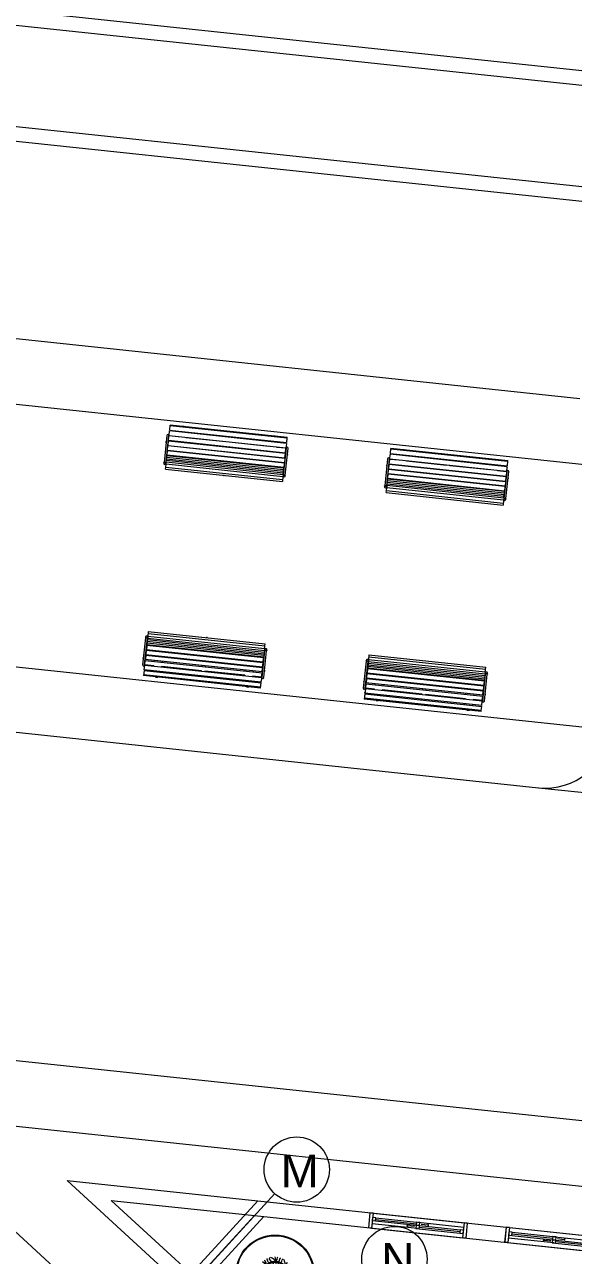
# Model space of a CAD drawing. Header units: metres. Extents: x 750 to 3116, y -341 to 1465.
# Drawn here: x 1654.57 to 1662.97, y 736.11 to 754.97 of the extents above; entities that cross this region are included whole.
import ezdxf

# ---------------------------------------------------------------- set-up
doc = ezdxf.new("R2010")
doc.units = ezdxf.units.M
for name, color, linetype, lineweight in [('Centre Line', 7, 'Continuous', 13), ('Cycle road', 254, 'Continuous', 20), ('Footpath', 32, 'Continuous', 18), ('Furniture', 44, 'Continuous', 5), ('Glass', 254, 'Continuous', 0), ('Hidden line', 251, 'Continuous', 5), ('Inverted beam', 252, 'Continuous', 5), ('street fur', 33, 'Continuous', 15), ('Wall ext', 20, 'Continuous', 18), ('WINDOW', 33, 'Continuous', 5)]:
    doc.layers.add(name, color=color, linetype=linetype, lineweight=lineweight)
doc.layers.add('Text', color=7, linetype='Continuous')
doc.styles.get("Standard").update_dxf_attribs({"font": 'arial.ttf'})

# ---------------------------------------------------------------- blocks, each defined once
blk = doc.blocks.new('WINODO1')
at = {"layer": 'WINDOW', "linetype": 'Continuous'}
for p, q in [((2471212540, 936769700), (2471212491, 936769700)), ((2471212491, 936769700), (2471212491, 936769470)), ((2471212540, 936769700), (2471212540, 936769470)), ((2471213991, 936769700), (2471213943, 936769700)), ((2471213943, 936769700), (2471213943, 936769470)), ((2471213991, 936769700), (2471213991, 936769470)), ((2471212540, 936769470), (2471212491, 936769470)), ((2471213991, 936769470), (2471213943, 936769470))]:
    blk.add_line(p, q, dxfattribs=at)
at = {"layer": 'WINDOW'}
for p, q in [((2471212540, 936769700), (2471213943, 936769700)), ((2471213241, 936769537), (2471212540, 936769537)), ((2471212588, 936769633), (2471213217, 936769633)), ((2471212588, 936769585), (2471213217, 936769585)), ((2471213193, 936769561), (2471213089, 936769561)), ((2471213241, 936769633), (2471213943, 936769633)), ((2471213266, 936769585), (2471213895, 936769585)), ((2471213266, 936769537), (2471213895, 936769537)), ((2471213290, 936769609), (2471213394, 936769609)), ((2471212540, 936769470), (2471213943, 936769470))]:
    blk.add_line(p, q, dxfattribs=at)
at = {"layer": 'WINDOW', "color": 4}
blk.add_line((2471212588, 936769609), (2471213217, 936769609), dxfattribs=at)
at = {"layer": 'WINDOW', "color": 4, "true_color": 0x1fffff}
blk.add_line((2471213266, 936769561), (2471213895, 936769561), dxfattribs=at)
at = {"layer": 'WINDOW'}
for points in [[(2471212540, 936769585), (2471212588, 936769585), (2471212588, 936769633), (2471212540, 936769633)], [(2471213076, 936769561), (2471213089, 936769568), (2471213089, 936769554)], [(2471213217, 936769585), (2471213266, 936769585), (2471213266, 936769633), (2471213217, 936769633)], [(2471213217, 936769537), (2471213266, 936769537), (2471213266, 936769585), (2471213217, 936769585)], [(2471213406, 936769609), (2471213394, 936769616), (2471213394, 936769602)], [(2471213895, 936769537), (2471213943, 936769537), (2471213943, 936769585), (2471213895, 936769585)]]:
    blk.add_lwpolyline(points, close=True, dxfattribs=at)
blk = doc.blocks.new('Planter')
at = {"layer": 'Furniture', "color": 3}
for p, q in [((11493548.214, 4446005.361), (11493548.177, 4446005.382)), ((11493548.211, 4446005.403), (11493548.204, 4446005.412)), ((11493548.228, 4446005.379), (11493548.211, 4446005.403)), ((11493548.257, 4446005.325), (11493548.214, 4446005.361)), ((11493548.236, 4446005.345), (11493548.228, 4446005.379)), ((11493548.246, 4446005.425), (11493548.244, 4446005.436)), ((11493548.258, 4446005.396), (11493548.246, 4446005.425)), ((11493548.274, 4446005.365), (11493548.258, 4446005.396)), ((11493548.29, 4446005.339), (11493548.274, 4446005.365)), ((11493548.284, 4446005.428), (11493548.286, 4446005.451)), ((11493548.306, 4446005.397), (11493548.284, 4446005.428)), ((11493548.324, 4446005.442), (11493548.302, 4446005.455)), ((11493548.336, 4446005.372), (11493548.306, 4446005.397)), ((11493548.354, 4446005.426), (11493548.324, 4446005.442)), ((11493548.363, 4446005.343), (11493548.336, 4446005.372)), ((11493548.381, 4446005.397), (11493548.354, 4446005.426)), ((11493548.378, 4446005.424), (11493548.367, 4446005.465)), ((11493548.383, 4446005.367), (11493548.378, 4446005.424)), ((11493548.381, 4446005.311), (11493548.383, 4446005.367)), ((11493548.383, 4446005.397), (11493548.401, 4446005.426)), ((11493548.401, 4446005.426), (11493548.406, 4446005.455)), ((11493548.406, 4446005.455), (11493548.408, 4446005.467)), ((11493548.41, 4446005.322), (11493548.417, 4446005.354)), ((11493548.417, 4446005.354), (11493548.424, 4446005.383)), ((11493548.424, 4446005.383), (11493548.435, 4446005.417)), ((11493548.435, 4446005.417), (11493548.446, 4446005.446)), ((11493548.446, 4446005.446), (11493548.453, 4446005.455)), ((11493548.469, 4446005.384), (11493548.475, 4446005.422)), ((11493548.472, 4446005.345), (11493548.469, 4446005.384)), ((11493548.475, 4446005.422), (11493548.493, 4446005.436)), ((11493548.503, 4446005.309), (11493548.539, 4446005.352)), ((11493548.514, 4446005.403), (11493548.507, 4446005.428)), ((11493548.523, 4446005.371), (11493548.514, 4446005.403)), ((11493548.522, 4446005.331), (11493548.523, 4446005.371)), ((11493548.539, 4446005.352), (11493548.56, 4446005.388)), ((11493548.557, 4446005.337), (11493548.581, 4446005.355)), ((11493548.581, 4446005.355), (11493548.59, 4446005.361)), ((11493548.11, 4446005.227), (11493548.099, 4446005.23)), ((11493548.141, 4446005.2), (11493548.101, 4446005.189)), ((11493548.119, 4446005.268), (11493548.11, 4446005.275)), ((11493548.139, 4446005.223), (11493548.11, 4446005.227)), ((11493548.148, 4446005.257), (11493548.119, 4446005.268)), ((11493548.139, 4446005.176), (11493548.123, 4446005.146)), ((11493548.143, 4446005.297), (11493548.129, 4446005.315)), ((11493548.163, 4446005.336), (11493548.137, 4446005.329)), ((11493548.169, 4446005.205), (11493548.139, 4446005.223)), ((11493548.169, 4446005.203), (11493548.139, 4446005.176)), ((11493548.198, 4446005.205), (11493548.141, 4446005.2)), ((11493548.182, 4446005.291), (11493548.143, 4446005.297)), ((11493548.182, 4446005.246), (11493548.148, 4446005.257)), ((11493548.195, 4446005.345), (11493548.163, 4446005.336)), ((11493548.22, 4446005.294), (11493548.182, 4446005.291)), ((11493548.212, 4446005.239), (11493548.182, 4446005.246)), ((11493548.223, 4446005.185), (11493548.194, 4446005.158)), ((11493548.234, 4446005.344), (11493548.195, 4446005.345)), ((11493548.254, 4446005.203), (11493548.198, 4446005.205)), ((11493548.243, 4446005.232), (11493548.212, 4446005.239)), ((11493548.26, 4446005.293), (11493548.22, 4446005.294)), ((11493548.252, 4446005.191), (11493548.223, 4446005.185)), ((11493548.272, 4446005.216), (11493548.243, 4446005.232)), ((11493548.295, 4446005.196), (11493548.252, 4446005.191)), ((11493548.311, 4446005.194), (11493548.254, 4446005.203)), ((11493548.295, 4446005.283), (11493548.257, 4446005.325)), ((11493548.286, 4446005.277), (11493548.26, 4446005.293)), ((11493548.302, 4446005.196), (11493548.272, 4446005.216)), ((11493548.319, 4446005.249), (11493548.286, 4446005.277)), ((11493548.308, 4446005.312), (11493548.29, 4446005.339)), ((11493548.329, 4446005.237), (11493548.295, 4446005.283)), ((11493548.317, 4446005.28), (11493548.308, 4446005.312)), ((11493548.311, 4446005.194), (11493548.327, 4446005.196)), ((11493548.324, 4446005.245), (11493548.317, 4446005.28)), ((11493548.327, 4446005.196), (11493548.354, 4446005.189)), ((11493548.329, 4446005.237), (11493548.341, 4446005.227)), ((11493548.329, 4446005.151), (11493548.338, 4446005.163)), ((11493548.338, 4446005.163), (11493548.362, 4446005.178)), ((11493548.341, 4446005.227), (11493548.356, 4446005.203)), ((11493548.354, 4446005.189), (11493548.372, 4446005.194)), ((11493548.356, 4446005.203), (11493548.372, 4446005.194)), ((11493548.362, 4446005.178), (11493548.372, 4446005.194)), ((11493548.37, 4446005.313), (11493548.363, 4446005.343)), ((11493548.374, 4446005.239), (11493548.367, 4446005.212)), ((11493548.367, 4446005.212), (11493548.372, 4446005.194)), ((11493548.374, 4446005.27), (11493548.37, 4446005.313)), ((11493548.37, 4446005.149), (11493548.376, 4446005.176)), ((11493548.372, 4446005.255), (11493548.381, 4446005.311)), ((11493548.372, 4446005.255), (11493548.374, 4446005.239)), ((11493548.381, 4446005.21), (11493548.372, 4446005.194)), ((11493548.39, 4446005.198), (11493548.372, 4446005.194)), ((11493548.376, 4446005.176), (11493548.372, 4446005.194)), ((11493548.388, 4446005.184), (11493548.372, 4446005.194)), ((11493548.374, 4446005.264), (11493548.394, 4446005.293)), ((11493548.405, 4446005.224), (11493548.381, 4446005.21)), ((11493548.402, 4446005.16), (11493548.388, 4446005.184)), ((11493548.417, 4446005.191), (11493548.39, 4446005.198)), ((11493548.394, 4446005.293), (11493548.41, 4446005.322)), ((11493548.415, 4446005.237), (11493548.405, 4446005.224)), ((11493548.415, 4446005.237), (11493548.461, 4446005.27)), ((11493548.433, 4446005.194), (11493548.417, 4446005.191)), ((11493548.423, 4446005.242), (11493548.458, 4446005.248)), ((11493548.427, 4446005.246), (11493548.455, 4446005.28)), ((11493548.433, 4446005.194), (11493548.489, 4446005.185)), ((11493548.442, 4446005.191), (11493548.471, 4446005.171)), ((11493548.448, 4446005.191), (11493548.491, 4446005.196)), ((11493548.455, 4446005.28), (11493548.471, 4446005.305)), ((11493548.458, 4446005.248), (11493548.49, 4446005.258)), ((11493548.461, 4446005.27), (11493548.503, 4446005.309)), ((11493548.471, 4446005.305), (11493548.472, 4446005.345)), ((11493548.471, 4446005.171), (11493548.5, 4446005.155)), ((11493548.489, 4446005.185), (11493548.546, 4446005.182)), ((11493548.49, 4446005.258), (11493548.517, 4446005.275)), ((11493548.491, 4446005.196), (11493548.521, 4446005.203)), ((11493548.517, 4446005.275), (11493548.543, 4446005.291)), ((11493548.521, 4446005.203), (11493548.55, 4446005.23)), ((11493548.523, 4446005.329), (11493548.557, 4446005.337)), ((11493548.543, 4446005.291), (11493548.575, 4446005.307)), ((11493548.546, 4446005.182), (11493548.602, 4446005.187)), ((11493548.55, 4446005.23), (11493548.575, 4446005.259)), ((11493548.575, 4446005.307), (11493548.603, 4446005.32)), ((11493548.575, 4446005.259), (11493548.607, 4446005.282)), ((11493548.575, 4446005.185), (11493548.604, 4446005.212)), ((11493548.575, 4446005.182), (11493548.604, 4446005.164)), ((11493548.602, 4446005.187), (11493548.643, 4446005.198)), ((11493548.603, 4446005.32), (11493548.614, 4446005.321)), ((11493548.604, 4446005.212), (11493548.62, 4446005.241)), ((11493548.604, 4446005.164), (11493548.634, 4446005.16)), ((11493548.607, 4446005.282), (11493548.629, 4446005.279)), ((11493548.62, 4446005.241), (11493548.634, 4446005.264)), ((11493548.123, 4446005.146), (11493548.11, 4446005.124)), ((11493548.137, 4446005.106), (11493548.114, 4446005.108)), ((11493548.14, 4446005.068), (11493548.129, 4446005.066)), ((11493548.169, 4446005.128), (11493548.137, 4446005.106)), ((11493548.169, 4446005.08), (11493548.14, 4446005.068)), ((11493548.163, 4446005.032), (11493548.153, 4446005.026)), ((11493548.187, 4446005.05), (11493548.163, 4446005.032)), ((11493548.194, 4446005.158), (11493548.169, 4446005.128)), ((11493548.201, 4446005.096), (11493548.169, 4446005.08)), ((11493548.204, 4446005.036), (11493548.183, 4446004.999)), ((11493548.22, 4446005.058), (11493548.187, 4446005.05)), ((11493548.226, 4446005.112), (11493548.201, 4446005.096)), ((11493548.241, 4446005.079), (11493548.204, 4446005.036)), ((11493548.222, 4446005.056), (11493548.22, 4446005.017)), ((11493548.22, 4446005.017), (11493548.23, 4446004.985)), ((11493548.254, 4446005.13), (11493548.226, 4446005.112)), ((11493548.23, 4446004.985), (11493548.236, 4446004.959)), ((11493548.282, 4446005.117), (11493548.241, 4446005.079)), ((11493548.286, 4446005.139), (11493548.254, 4446005.13)), ((11493548.274, 4446005.004), (11493548.268, 4446004.965)), ((11493548.273, 4446005.082), (11493548.271, 4446005.042)), ((11493548.271, 4446005.042), (11493548.274, 4446005.004)), ((11493548.289, 4446005.108), (11493548.273, 4446005.082)), ((11493548.329, 4446005.151), (11493548.282, 4446005.117)), ((11493548.321, 4446005.146), (11493548.286, 4446005.139)), ((11493548.316, 4446005.141), (11493548.289, 4446005.108)), ((11493548.32, 4446005.004), (11493548.309, 4446004.97)), ((11493548.327, 4446005.033), (11493548.32, 4446005.004)), ((11493548.333, 4446005.065), (11493548.327, 4446005.033)), ((11493548.349, 4446005.094), (11493548.333, 4446005.065)), ((11493548.36, 4446004.99), (11493548.342, 4446004.961)), ((11493548.37, 4446005.124), (11493548.349, 4446005.094)), ((11493548.363, 4446005.076), (11493548.36, 4446005.02)), ((11493548.36, 4446005.02), (11493548.365, 4446004.963)), ((11493548.372, 4446005.133), (11493548.363, 4446005.076)), ((11493548.363, 4446004.99), (11493548.39, 4446004.961)), ((11493548.372, 4446005.133), (11493548.37, 4446005.149)), ((11493548.37, 4446005.117), (11493548.374, 4446005.074)), ((11493548.374, 4446005.074), (11493548.381, 4446005.045)), ((11493548.381, 4446005.045), (11493548.408, 4446005.015)), ((11493548.415, 4446005.151), (11493548.402, 4446005.16)), ((11493548.408, 4446005.015), (11493548.437, 4446004.99)), ((11493548.415, 4446005.151), (11493548.448, 4446005.104)), ((11493548.42, 4446005.143), (11493548.426, 4446005.107)), ((11493548.424, 4446005.138), (11493548.458, 4446005.111)), ((11493548.426, 4446005.107), (11493548.436, 4446005.075)), ((11493548.436, 4446005.075), (11493548.453, 4446005.048)), ((11493548.437, 4446004.99), (11493548.46, 4446004.959)), ((11493548.448, 4446005.104), (11493548.487, 4446005.063)), ((11493548.453, 4446005.048), (11493548.469, 4446005.023)), ((11493548.458, 4446005.111), (11493548.483, 4446005.095)), ((11493548.469, 4446005.023), (11493548.485, 4446004.991)), ((11493548.483, 4446005.095), (11493548.523, 4446005.093)), ((11493548.485, 4446004.991), (11493548.498, 4446004.962)), ((11493548.487, 4446005.063), (11493548.53, 4446005.026)), ((11493548.5, 4446005.155), (11493548.532, 4446005.148)), ((11493548.507, 4446005.042), (11493548.515, 4446005.009)), ((11493548.509, 4446005.044), (11493548.549, 4446005.042)), ((11493548.515, 4446005.009), (11493548.533, 4446004.985)), ((11493548.523, 4446005.093), (11493548.562, 4446005.096)), ((11493548.53, 4446005.026), (11493548.567, 4446005.005)), ((11493548.532, 4446005.148), (11493548.561, 4446005.142)), ((11493548.533, 4446004.985), (11493548.539, 4446004.975)), ((11493548.549, 4446005.042), (11493548.581, 4446005.052)), ((11493548.561, 4446005.142), (11493548.595, 4446005.13)), ((11493548.562, 4446005.096), (11493548.6, 4446005.09)), ((11493548.581, 4446005.052), (11493548.606, 4446005.058)), ((11493548.595, 4446005.13), (11493548.625, 4446005.119)), ((11493548.6, 4446005.09), (11493548.614, 4446005.072)), ((11493548.625, 4446005.119), (11493548.634, 4446005.112)), ((11493548.634, 4446005.16), (11493548.645, 4446005.158)), ((11493548.268, 4446004.965), (11493548.25, 4446004.951)), ((11493548.297, 4446004.941), (11493548.291, 4446004.932)), ((11493548.309, 4446004.97), (11493548.297, 4446004.941)), ((11493548.338, 4446004.932), (11493548.336, 4446004.921)), ((11493548.342, 4446004.961), (11493548.338, 4446004.932)), ((11493548.365, 4446004.963), (11493548.376, 4446004.923)), ((11493548.39, 4446004.961), (11493548.419, 4446004.945)), ((11493548.419, 4446004.945), (11493548.442, 4446004.932)), ((11493548.46, 4446004.959), (11493548.458, 4446004.936)), ((11493548.498, 4446004.962), (11493548.499, 4446004.951))]:
    blk.add_line(p, q, dxfattribs=at)
at = {"layer": 'Furniture'}
for radius in [0.6, 0.59, 0.2, 0.184]:
    blk.add_circle((11493548.374, 4446005.2), radius, dxfattribs=at)

msp = doc.modelspace()

# ---------------------------------------------------------------- linework, layer by layer
at = {"layer": 'Centre Line', "color": 30, "true_color": 0xf26722}
for p, q in [((1664.403, 727.334), (1648.054, 742.309)), ((1658.399, 737.057), (1634.579, 711.052))]:
    msp.add_line(p, q, dxfattribs=at)
for centre in [(1658.737, 737.426), (1660.234, 736.055)]:
    msp.add_circle(centre, 0.5, dxfattribs=at)
at = {"layer": 'Cycle road'}
msp.add_line((1625.313, 756.499), (1679.299, 750.771), dxfattribs=at)
at = {"layer": 'Cycle road', "lineweight": 20}
msp.add_line((1679.285, 750.541), (1625.289, 756.27), dxfattribs=at)
at = {"layer": 'Cycle road', "lineweight": 18}
for p, q in [((1635.435, 752.177), (1663.076, 749.244)), ((1634.802, 746.211), (1662.443, 743.278)), ((1641.138, 740.51), (1664.048, 738.079))]:
    msp.add_line(p, q, dxfattribs=at)
at = {"layer": 'Cycle road'}
msp.add_arc((1662.549, 744.272), 1, 263.9431, 353.9431, dxfattribs=at)
at = {"layer": 'Footpath'}
for p, q in [((1634.335, 751.288), (1663.965, 748.144)), ((1633.913, 747.31), (1663.543, 744.166)), ((1640.038, 739.621), (1664.937, 736.979))]:
    msp.add_line(p, q, dxfattribs=at)
at = {"layer": 'Glass', "color": 4, "true_color": 0x33ffff}
msp.add_line((1657.203, 735.752), (1658.09, 736.72), dxfattribs=at)
at = {"layer": 'Hidden line'}
for p, q in [((1662.443, 743.278), (1666.421, 742.855)), ((1655.221, 737.256), (1658.141, 736.946)), ((1655.221, 737.256), (1656.963, 735.66)), ((1655.892, 736.953), (1657.119, 735.83)), ((1655.892, 736.953), (1657.948, 736.735))]:
    msp.add_line(p, q, dxfattribs=at)
at = {"layer": 'Inverted beam'}
msp.add_line((1624.767, 758.337), (1681.906, 752.274), dxfattribs=at)
at = {"layer": 'Inverted beam', "lineweight": 20}
msp.add_lwpolyline([(1682.572, 752.661), (1681.997, 752.033), (1624.742, 758.108)], dxfattribs=at)
at = {"layer": 'street fur'}
for p, q in [((1656.782, 748.674), (1656.789, 748.744)), ((1658.579, 748.554), (1656.789, 748.744)), ((1656.79, 748.757), (1656.791, 748.762)), ((1656.79, 748.757), (1658.58, 748.567)), ((1656.791, 748.762), (1656.799, 748.835)), ((1658.587, 748.633), (1656.798, 748.823)), ((1658.589, 748.645), (1656.799, 748.835)), ((1656.93, 748.742), (1656.928, 748.73)), ((1657.048, 748.717), (1657.049, 748.729)), ((1656.749, 748.676), (1656.705, 748.263)), ((1656.735, 748.26), (1656.779, 748.673)), ((1656.766, 748.526), (1656.772, 748.586)), ((1656.769, 748.551), (1656.766, 748.551)), ((1656.769, 748.586), (1656.772, 748.585)), ((1656.773, 748.588), (1656.772, 748.586)), ((1658.563, 748.399), (1656.773, 748.588)), ((1656.774, 748.601), (1656.78, 748.659)), ((1656.774, 748.601), (1658.564, 748.411)), ((1656.78, 748.659), (1656.781, 748.668)), ((1656.92, 748.653), (1656.781, 748.668)), ((1656.782, 748.674), (1658.572, 748.485)), ((1656.913, 748.586), (1656.912, 748.574)), ((1656.921, 748.66), (1656.92, 748.653)), ((1657.031, 748.561), (1657.032, 748.573)), ((1657.04, 748.64), (1657.04, 748.647)), ((1657.651, 748.575), (1657.04, 748.64)), ((1657.652, 748.582), (1657.651, 748.575)), ((1657.661, 748.664), (1657.659, 748.652)), ((1657.701, 748.57), (1657.702, 748.577)), ((1658.312, 748.505), (1657.701, 748.57)), ((1657.709, 748.647), (1657.71, 748.659)), ((1658.322, 748.594), (1658.321, 748.582)), ((1658.44, 748.569), (1658.441, 748.582)), ((1658.578, 748.548), (1658.572, 748.485)), ((1658.579, 748.554), (1658.578, 748.548)), ((1658.587, 748.633), (1658.58, 748.567)), ((1658.589, 748.645), (1658.587, 748.633)), ((1656.747, 748.345), (1656.749, 748.363)), ((1658.539, 748.173), (1656.749, 748.363)), ((1656.75, 748.375), (1656.751, 748.381)), ((1656.75, 748.375), (1656.75, 748.373)), ((1658.54, 748.183), (1656.75, 748.373)), ((1656.751, 748.381), (1656.756, 748.435)), ((1656.756, 748.435), (1656.757, 748.439)), ((1658.547, 748.25), (1656.757, 748.439)), ((1656.758, 748.455), (1656.764, 748.509)), ((1656.758, 748.449), (1656.758, 748.455)), ((1656.758, 748.449), (1656.758, 748.447)), ((1658.548, 748.257), (1656.758, 748.447)), ((1656.764, 748.509), (1656.765, 748.514)), ((1658.555, 748.324), (1656.765, 748.514)), ((1656.766, 748.521), (1656.766, 748.526)), ((1656.766, 748.521), (1658.555, 748.332)), ((1656.888, 748.348), (1656.889, 748.358)), ((1656.897, 748.433), (1656.896, 748.425)), ((1656.905, 748.507), (1656.904, 748.499)), ((1657.015, 748.412), (1657.016, 748.42)), ((1657.023, 748.486), (1657.024, 748.494)), ((1657.628, 748.355), (1657.627, 748.347)), ((1657.636, 748.429), (1657.635, 748.422)), ((1657.644, 748.508), (1657.643, 748.496)), ((1657.685, 748.416), (1657.685, 748.424)), ((1657.692, 748.491), (1657.694, 748.503)), ((1658.297, 748.359), (1658.296, 748.351)), ((1658.305, 748.438), (1658.304, 748.426)), ((1658.313, 748.512), (1658.312, 748.505)), ((1658.423, 748.413), (1658.425, 748.426)), ((1658.432, 748.492), (1658.432, 748.499)), ((1658.571, 748.478), (1658.432, 748.493)), ((1658.575, 748.483), (1658.531, 748.07)), ((1658.556, 748.336), (1658.563, 748.399)), ((1658.562, 748.361), (1658.559, 748.361)), ((1658.561, 748.067), (1658.604, 748.479)), ((1658.562, 748.396), (1658.565, 748.396)), ((1658.564, 748.415), (1658.571, 748.475)), ((1658.564, 748.415), (1658.564, 748.411)), ((1658.571, 748.478), (1658.571, 748.475)), ((1660.162, 748.316), (1660.169, 748.379)), ((1660.17, 748.386), (1660.169, 748.379)), ((1661.96, 748.196), (1660.17, 748.386)), ((1660.171, 748.398), (1660.179, 748.476)), ((1660.171, 748.398), (1661.961, 748.208)), ((1661.968, 748.274), (1660.178, 748.464)), ((1661.969, 748.287), (1660.179, 748.476)), ((1660.31, 748.383), (1660.309, 748.371)), ((1660.428, 748.358), (1660.43, 748.371)), ((1656.702, 748.258), (1656.703, 748.263)), ((1656.702, 748.258), (1656.719, 748.256)), ((1656.72, 748.262), (1656.703, 748.263)), ((1656.718, 748.232), (1656.716, 748.232)), ((1656.719, 748.256), (1656.737, 748.254)), ((1656.72, 748.262), (1656.738, 748.26)), ((1656.727, 748.158), (1656.73, 748.188)), ((1656.73, 748.188), (1656.735, 748.232)), ((1656.73, 748.188), (1658.52, 747.998)), ((1656.735, 748.238), (1656.738, 748.264)), ((1656.735, 748.238), (1656.735, 748.233)), ((1658.525, 748.043), (1656.735, 748.233)), ((1656.735, 748.232), (1656.735, 748.233)), ((1656.738, 748.264), (1656.744, 748.314)), ((1658.528, 748.074), (1656.738, 748.264)), ((1658.531, 748.099), (1656.741, 748.289)), ((1656.744, 748.321), (1656.746, 748.338)), ((1656.744, 748.314), (1656.744, 748.321)), ((1658.533, 748.124), (1656.744, 748.314)), ((1656.746, 748.338), (1656.747, 748.345)), ((1658.536, 748.148), (1656.746, 748.338)), ((1657.008, 748.346), (1657.007, 748.335)), ((1657.677, 748.342), (1657.677, 748.35)), ((1658.28, 748.2), (1658.281, 748.21)), ((1658.289, 748.285), (1658.288, 748.277)), ((1658.4, 748.198), (1658.399, 748.187)), ((1658.408, 748.264), (1658.408, 748.272)), ((1658.415, 748.339), (1658.416, 748.346)), ((1658.537, 748.155), (1658.539, 748.173)), ((1658.546, 748.245), (1658.54, 748.183)), ((1658.547, 748.25), (1658.546, 748.245)), ((1658.554, 748.319), (1658.548, 748.259)), ((1658.548, 748.259), (1658.548, 748.257)), ((1658.555, 748.324), (1658.554, 748.319)), ((1658.556, 748.336), (1658.555, 748.332)), ((1660.129, 748.317), (1660.085, 747.905)), ((1660.115, 747.901), (1660.159, 748.314)), ((1660.146, 748.167), (1660.153, 748.227)), ((1660.149, 748.192), (1660.146, 748.192)), ((1660.146, 748.163), (1660.146, 748.167)), ((1660.15, 748.227), (1660.153, 748.227)), ((1660.153, 748.23), (1660.153, 748.227)), ((1661.943, 748.04), (1660.153, 748.23)), ((1660.154, 748.242), (1660.161, 748.301)), ((1660.154, 748.242), (1661.944, 748.052)), ((1660.161, 748.301), (1660.162, 748.309)), ((1660.162, 748.316), (1661.952, 748.126)), ((1660.301, 748.294), (1660.162, 748.309)), ((1660.294, 748.227), (1660.292, 748.215)), ((1660.301, 748.301), (1660.301, 748.294)), ((1660.412, 748.202), (1660.413, 748.215)), ((1660.42, 748.281), (1660.421, 748.288)), ((1661.032, 748.217), (1660.42, 748.282)), ((1661.032, 748.223), (1661.032, 748.216)), ((1661.041, 748.306), (1661.04, 748.293)), ((1661.081, 748.211), (1661.082, 748.218)), ((1661.693, 748.147), (1661.081, 748.211)), ((1661.089, 748.288), (1661.091, 748.3)), ((1661.702, 748.236), (1661.701, 748.223)), ((1661.82, 748.211), (1661.822, 748.223)), ((1661.958, 748.182), (1661.952, 748.126)), ((1661.959, 748.189), (1661.958, 748.182)), ((1661.96, 748.196), (1661.959, 748.189)), ((1661.968, 748.274), (1661.961, 748.213)), ((1661.961, 748.213), (1661.961, 748.208)), ((1661.969, 748.287), (1661.968, 748.274)), ((1656.727, 748.158), (1658.517, 747.968)), ((1658.525, 748.042), (1658.517, 747.968)), ((1658.528, 748.074), (1658.525, 748.048)), ((1658.525, 748.048), (1658.525, 748.042)), ((1658.562, 748.061), (1658.527, 748.064)), ((1658.529, 748.081), (1658.528, 748.074)), ((1658.563, 748.067), (1658.528, 748.07)), ((1658.529, 748.081), (1658.533, 748.124)), ((1658.534, 748.131), (1658.533, 748.124)), ((1658.534, 748.131), (1658.536, 748.148)), ((1658.537, 748.155), (1658.536, 748.148)), ((1658.543, 748.038), (1658.542, 748.039)), ((1658.562, 748.061), (1658.563, 748.067)), ((1660.125, 747.962), (1660.127, 747.979)), ((1660.127, 747.987), (1660.129, 748.004)), ((1660.127, 747.979), (1660.127, 747.987)), ((1661.917, 747.789), (1660.127, 747.979)), ((1661.919, 747.814), (1660.129, 748.004)), ((1660.13, 748.016), (1660.131, 748.022)), ((1660.13, 748.016), (1660.13, 748.014)), ((1661.92, 747.824), (1660.13, 748.014)), ((1660.131, 748.022), (1660.137, 748.081)), ((1661.927, 747.891), (1660.137, 748.081)), ((1660.138, 748.091), (1660.145, 748.15)), ((1660.138, 748.091), (1660.138, 748.089)), ((1661.928, 747.899), (1660.138, 748.089)), ((1661.935, 747.965), (1660.145, 748.155)), ((1660.145, 748.15), (1660.145, 748.155)), ((1660.146, 748.163), (1661.936, 747.973)), ((1660.268, 747.989), (1660.269, 748)), ((1660.277, 748.074), (1660.277, 748.066)), ((1660.285, 748.148), (1660.284, 748.14)), ((1660.389, 747.987), (1660.388, 747.977)), ((1660.396, 748.053), (1660.397, 748.061)), ((1660.404, 748.128), (1660.405, 748.135)), ((1661.008, 747.996), (1661.007, 747.988)), ((1661.016, 748.07), (1661.015, 748.063)), ((1661.025, 748.15), (1661.023, 748.137)), ((1661.057, 747.983), (1661.058, 747.991)), ((1661.065, 748.058), (1661.066, 748.065)), ((1661.073, 748.132), (1661.074, 748.144)), ((1661.677, 748), (1661.677, 747.993)), ((1661.686, 748.08), (1661.685, 748.067)), ((1661.694, 748.153), (1661.693, 748.146)), ((1661.796, 747.98), (1661.797, 747.988)), ((1661.804, 748.055), (1661.805, 748.067)), ((1661.812, 748.134), (1661.813, 748.141)), ((1661.951, 748.119), (1661.812, 748.134)), ((1661.955, 748.124), (1661.911, 747.711)), ((1661.942, 748.031), (1661.936, 747.973)), ((1661.942, 748.002), (1661.939, 748.002)), ((1661.941, 747.708), (1661.985, 748.121)), ((1661.943, 748.037), (1661.942, 748.031)), ((1661.943, 748.04), (1661.943, 748.037)), ((1661.943, 748.037), (1661.946, 748.037)), ((1661.951, 748.117), (1661.944, 748.052)), ((1661.951, 748.119), (1661.951, 748.117)), ((1660.1, 747.903), (1660.083, 747.905)), ((1660.083, 747.899), (1660.083, 747.905)), ((1660.083, 747.899), (1660.1, 747.897)), ((1660.098, 747.873), (1660.096, 747.873)), ((1660.1, 747.903), (1660.118, 747.901)), ((1660.1, 747.897), (1660.118, 747.895)), ((1660.107, 747.799), (1660.111, 747.83)), ((1660.107, 747.799), (1661.897, 747.609)), ((1660.111, 747.83), (1660.115, 747.874)), ((1660.111, 747.83), (1661.901, 747.64)), ((1660.119, 747.906), (1660.115, 747.874)), ((1661.905, 747.684), (1660.115, 747.874)), ((1660.115, 747.874), (1660.115, 747.874)), ((1660.119, 747.913), (1660.121, 747.93)), ((1660.119, 747.906), (1660.119, 747.913)), ((1661.909, 747.716), (1660.119, 747.906)), ((1660.121, 747.93), (1660.122, 747.938)), ((1661.911, 747.74), (1660.121, 747.93)), ((1660.122, 747.938), (1660.124, 747.956)), ((1660.124, 747.956), (1660.125, 747.962)), ((1661.914, 747.766), (1660.124, 747.956)), ((1661.661, 747.841), (1661.662, 747.852)), ((1661.67, 747.926), (1661.669, 747.918)), ((1661.781, 747.839), (1661.78, 747.829)), ((1661.788, 747.906), (1661.789, 747.914)), ((1661.917, 747.789), (1661.914, 747.766)), ((1661.917, 747.797), (1661.919, 747.814)), ((1661.917, 747.797), (1661.917, 747.789)), ((1661.927, 747.886), (1661.92, 747.824)), ((1661.927, 747.891), (1661.927, 747.886)), ((1661.935, 747.965), (1661.928, 747.901)), ((1661.928, 747.901), (1661.928, 747.899)), ((1661.905, 747.684), (1661.897, 747.609)), ((1661.909, 747.716), (1661.905, 747.684)), ((1661.905, 747.684), (1661.905, 747.684)), ((1661.943, 747.708), (1661.908, 747.712)), ((1661.942, 747.702), (1661.908, 747.706)), ((1661.909, 747.723), (1661.912, 747.748)), ((1661.909, 747.723), (1661.909, 747.716)), ((1661.912, 747.748), (1661.914, 747.766)), ((1661.924, 747.68), (1661.922, 747.68)), ((1661.942, 747.702), (1661.943, 747.708)), ((1656.42, 745.574), (1656.376, 745.161)), ((1656.406, 745.158), (1656.449, 745.57)), ((1656.418, 745.58), (1656.453, 745.576)), ((1656.418, 745.58), (1656.418, 745.574)), ((1656.452, 745.57), (1656.418, 745.574)), ((1656.438, 745.602), (1656.437, 745.602)), ((1656.448, 745.533), (1656.447, 745.516)), ((1656.449, 745.541), (1656.448, 745.533)), ((1656.455, 745.597), (1656.449, 745.541)), ((1658.239, 745.351), (1656.449, 745.541)), ((1658.242, 745.376), (1656.452, 745.566)), ((1656.463, 745.672), (1656.455, 745.597)), ((1658.245, 745.407), (1656.455, 745.597)), ((1656.455, 745.597), (1656.455, 745.597)), ((1656.46, 745.641), (1658.25, 745.452)), ((1656.463, 745.672), (1658.253, 745.482)), ((1656.432, 745.38), (1656.426, 745.321)), ((1656.432, 745.38), (1656.432, 745.382)), ((1658.222, 745.193), (1656.432, 745.382)), ((1656.44, 745.449), (1656.433, 745.39)), ((1658.223, 745.2), (1656.433, 745.39)), ((1656.44, 745.455), (1656.44, 745.457)), ((1658.23, 745.267), (1656.44, 745.457)), ((1656.44, 745.455), (1656.44, 745.449)), ((1656.446, 745.509), (1656.441, 745.467)), ((1658.231, 745.277), (1656.441, 745.467)), ((1658.234, 745.302), (1656.444, 745.492)), ((1656.447, 745.516), (1656.446, 745.509)), ((1658.237, 745.326), (1656.447, 745.516)), ((1656.572, 745.368), (1656.573, 745.376)), ((1656.581, 745.452), (1656.58, 745.442)), ((1656.692, 745.363), (1656.691, 745.355)), ((1656.699, 745.429), (1656.7, 745.44)), ((1658.245, 745.379), (1658.201, 744.967)), ((1658.245, 745.402), (1658.231, 745.277)), ((1658.231, 744.964), (1658.275, 745.376)), ((1658.277, 745.376), (1658.242, 745.38)), ((1658.278, 745.382), (1658.243, 745.386)), ((1658.245, 745.408), (1658.253, 745.482)), ((1658.245, 745.407), (1658.245, 745.408)), ((1658.245, 745.402), (1658.245, 745.407)), ((1658.264, 745.408), (1658.263, 745.408)), ((1658.278, 745.382), (1658.277, 745.376)), ((1656.401, 745.085), (1656.408, 745.155)), ((1656.408, 745.155), (1658.198, 744.965)), ((1656.409, 745.162), (1656.416, 745.224)), ((1656.548, 745.147), (1656.409, 745.162)), ((1656.415, 745.245), (1656.418, 745.244)), ((1656.416, 745.229), (1658.206, 745.039)), ((1656.416, 745.229), (1656.416, 745.224)), ((1656.417, 745.241), (1656.418, 745.244)), ((1658.207, 745.051), (1656.417, 745.241)), ((1656.425, 745.308), (1656.418, 745.25)), ((1656.421, 745.279), (1656.418, 745.279)), ((1656.418, 745.25), (1656.418, 745.244)), ((1656.426, 745.321), (1656.425, 745.316)), ((1658.215, 745.126), (1656.425, 745.316)), ((1656.425, 745.308), (1658.215, 745.118)), ((1656.548, 745.141), (1656.548, 745.148)), ((1656.555, 745.214), (1656.557, 745.227)), ((1656.564, 745.294), (1656.565, 745.301)), ((1656.676, 745.214), (1656.675, 745.202)), ((1656.684, 745.289), (1656.683, 745.281)), ((1657.286, 745.137), (1657.288, 745.149)), ((1657.295, 745.216), (1657.296, 745.224)), ((1657.303, 745.29), (1657.303, 745.298)), ((1657.345, 745.218), (1657.344, 745.211)), ((1657.353, 745.293), (1657.352, 745.285)), ((1657.956, 745.146), (1657.957, 745.153)), ((1657.964, 745.22), (1657.965, 745.228)), ((1657.973, 745.305), (1657.972, 745.294)), ((1658.084, 745.215), (1658.083, 745.207)), ((1658.091, 745.282), (1658.092, 745.292)), ((1658.215, 745.126), (1658.222, 745.193)), ((1658.223, 745.2), (1658.23, 745.265)), ((1658.23, 745.265), (1658.23, 745.267)), ((1659.8, 745.215), (1659.756, 744.802)), ((1659.786, 744.799), (1659.83, 745.212)), ((1659.799, 745.221), (1659.798, 745.215)), ((1659.833, 745.211), (1659.798, 745.215)), ((1659.799, 745.221), (1659.833, 745.217)), ((1659.819, 745.243), (1659.817, 745.243)), ((1659.834, 745.224), (1659.825, 745.133)), ((1661.617, 744.967), (1659.827, 745.157)), ((1661.62, 744.992), (1659.83, 745.182)), ((1661.622, 745.017), (1659.832, 745.207)), ((1659.835, 745.233), (1659.834, 745.224)), ((1659.835, 745.233), (1659.836, 745.238)), ((1659.844, 745.313), (1659.836, 745.239)), ((1659.836, 745.239), (1659.836, 745.238)), ((1661.626, 745.048), (1659.836, 745.238)), ((1659.84, 745.283), (1661.63, 745.093)), ((1659.844, 745.313), (1661.634, 745.123)), ((1656.4, 745.073), (1656.391, 744.995)), ((1658.181, 744.805), (1656.391, 744.995)), ((1658.183, 744.817), (1656.393, 745.007)), ((1656.4, 745.073), (1658.19, 744.883)), ((1658.191, 744.896), (1656.401, 745.085)), ((1656.539, 745.058), (1656.54, 745.071)), ((1656.659, 745.058), (1656.658, 745.046)), ((1656.668, 745.135), (1656.667, 745.128)), ((1657.279, 745.07), (1656.668, 745.135)), ((1657.27, 744.981), (1657.271, 744.993)), ((1657.278, 745.063), (1657.279, 745.07)), ((1657.321, 744.988), (1657.319, 744.975)), ((1657.329, 745.065), (1657.328, 745.058)), ((1657.94, 745), (1657.329, 745.064)), ((1657.337, 745.144), (1657.336, 745.131)), ((1657.94, 744.993), (1657.94, 745)), ((1657.948, 745.067), (1657.949, 745.079)), ((1658.06, 744.987), (1658.059, 744.98)), ((1658.199, 744.972), (1658.06, 744.987)), ((1658.068, 745.066), (1658.067, 745.054)), ((1658.076, 745.141), (1658.075, 745.133)), ((1658.198, 744.962), (1658.192, 744.909)), ((1658.198, 744.962), (1658.198, 744.965)), ((1658.199, 744.975), (1658.206, 745.039)), ((1658.199, 744.972), (1658.199, 744.975)), ((1658.207, 745.051), (1658.214, 745.114)), ((1658.208, 745.054), (1658.211, 745.054)), ((1658.214, 745.089), (1658.211, 745.089)), ((1658.214, 745.114), (1658.215, 745.118)), ((1659.813, 745.024), (1659.806, 744.962)), ((1659.806, 744.962), (1659.806, 744.957)), ((1661.596, 744.767), (1659.806, 744.957)), ((1661.603, 744.834), (1659.813, 745.024)), ((1659.821, 745.098), (1659.814, 745.032)), ((1661.604, 744.842), (1659.814, 745.032)), ((1661.611, 744.908), (1659.821, 745.098)), ((1659.824, 745.126), (1659.822, 745.108)), ((1661.612, 744.919), (1659.822, 745.108)), ((1659.825, 745.133), (1659.824, 745.126)), ((1661.614, 744.943), (1659.825, 745.133)), ((1659.952, 745.009), (1659.953, 745.017)), ((1659.961, 745.094), (1659.96, 745.083)), ((1660.072, 745.004), (1660.071, 744.996)), ((1660.079, 745.071), (1660.08, 745.081)), ((1661.626, 745.021), (1661.582, 744.608)), ((1661.612, 744.605), (1661.656, 745.018)), ((1661.616, 744.96), (1661.612, 744.919)), ((1661.616, 744.96), (1661.617, 744.967)), ((1661.622, 745.01), (1661.617, 744.967)), ((1661.625, 745.043), (1661.622, 745.017)), ((1661.622, 745.01), (1661.622, 745.017)), ((1661.658, 745.023), (1661.623, 745.027)), ((1661.658, 745.017), (1661.623, 745.021)), ((1661.625, 745.043), (1661.626, 745.048)), ((1661.626, 745.049), (1661.634, 745.123)), ((1661.626, 745.048), (1661.626, 745.049)), ((1661.645, 745.049), (1661.643, 745.049)), ((1661.658, 745.023), (1661.658, 745.017)), ((1657.931, 744.911), (1657.932, 744.923)), ((1658.052, 744.91), (1658.05, 744.898)), ((1658.181, 744.805), (1658.19, 744.883)), ((1658.191, 744.896), (1658.192, 744.902)), ((1658.192, 744.902), (1658.192, 744.909)), ((1659.789, 744.797), (1659.783, 744.74)), ((1659.789, 744.797), (1661.579, 744.607)), ((1659.797, 744.87), (1659.79, 744.812)), ((1659.79, 744.812), (1659.79, 744.806)), ((1659.79, 744.803), (1659.79, 744.806)), ((1659.929, 744.789), (1659.79, 744.803)), ((1659.795, 744.886), (1659.798, 744.886)), ((1659.797, 744.87), (1661.587, 744.68)), ((1659.799, 744.891), (1659.798, 744.885)), ((1659.798, 744.883), (1659.798, 744.885)), ((1661.588, 744.693), (1659.798, 744.883)), ((1659.805, 744.945), (1659.799, 744.891)), ((1659.802, 744.92), (1659.799, 744.921)), ((1659.805, 744.95), (1661.595, 744.76)), ((1659.805, 744.95), (1659.805, 744.945)), ((1659.928, 744.782), (1659.929, 744.789)), ((1659.936, 744.856), (1659.937, 744.868)), ((1659.944, 744.935), (1659.945, 744.942)), ((1660.048, 744.776), (1660.047, 744.769)), ((1660.66, 744.711), (1660.048, 744.776)), ((1660.057, 744.855), (1660.055, 744.843)), ((1660.064, 744.93), (1660.064, 744.922)), ((1660.667, 744.778), (1660.668, 744.79)), ((1660.675, 744.857), (1660.676, 744.865)), ((1660.683, 744.931), (1660.684, 744.939)), ((1660.718, 744.785), (1660.716, 744.773)), ((1660.726, 744.86), (1660.725, 744.852)), ((1660.734, 744.934), (1660.733, 744.926)), ((1661.336, 744.787), (1661.337, 744.795)), ((1661.344, 744.861), (1661.345, 744.869)), ((1661.353, 744.946), (1661.352, 744.936)), ((1661.457, 744.782), (1661.456, 744.775)), ((1661.465, 744.857), (1661.464, 744.849)), ((1661.472, 744.923), (1661.473, 744.933)), ((1661.596, 744.767), (1661.602, 744.826)), ((1661.602, 744.826), (1661.603, 744.832)), ((1661.603, 744.832), (1661.603, 744.834)), ((1661.604, 744.842), (1661.611, 744.906)), ((1661.611, 744.906), (1661.611, 744.908)), ((1659.78, 744.71), (1659.772, 744.636)), ((1661.562, 744.446), (1659.772, 744.636)), ((1661.563, 744.458), (1659.773, 744.648)), ((1659.78, 744.714), (1661.57, 744.524)), ((1659.78, 744.714), (1659.78, 744.71)), ((1659.781, 744.727), (1659.782, 744.734)), ((1661.571, 744.537), (1659.781, 744.727)), ((1659.783, 744.74), (1659.782, 744.734)), ((1659.919, 744.7), (1659.921, 744.712)), ((1660.04, 744.699), (1660.039, 744.687)), ((1660.65, 744.622), (1660.652, 744.634)), ((1660.659, 744.704), (1660.66, 744.711)), ((1660.701, 744.629), (1660.7, 744.617)), ((1660.709, 744.706), (1660.709, 744.699)), ((1661.321, 744.641), (1660.709, 744.706)), ((1661.32, 744.634), (1661.321, 744.641)), ((1661.328, 744.708), (1661.329, 744.72)), ((1661.44, 744.629), (1661.44, 744.622)), ((1661.58, 744.613), (1661.44, 744.628)), ((1661.449, 744.708), (1661.447, 744.695)), ((1661.571, 744.537), (1661.578, 744.603)), ((1661.578, 744.603), (1661.579, 744.607)), ((1661.58, 744.613), (1661.587, 744.68)), ((1661.588, 744.693), (1661.595, 744.755)), ((1661.588, 744.695), (1661.591, 744.695)), ((1661.595, 744.73), (1661.592, 744.73)), ((1661.595, 744.755), (1661.595, 744.76)), ((1661.312, 744.552), (1661.313, 744.564)), ((1661.432, 744.552), (1661.431, 744.539)), ((1661.562, 744.446), (1661.563, 744.458)), ((1661.563, 744.458), (1661.57, 744.52)), ((1661.57, 744.52), (1661.57, 744.524))]:
    msp.add_line(p, q, dxfattribs=at)
for points in [[(1656.979, 748.816), (1656.981, 748.816), (1656.986, 748.817), (1656.992, 748.817), (1656.998, 748.817)], [(1656.998, 748.817), (1657.004, 748.816), (1657.009, 748.815), (1657.015, 748.813), (1657.016, 748.812)], [(1658.371, 748.668), (1658.373, 748.669), (1658.379, 748.67), (1658.384, 748.67), (1658.39, 748.67)], [(1658.39, 748.67), (1658.396, 748.669), (1658.402, 748.667), (1658.407, 748.665), (1658.409, 748.664)], [(1660.36, 748.457), (1660.361, 748.458), (1660.367, 748.458), (1660.373, 748.459), (1660.378, 748.458)], [(1660.378, 748.458), (1660.384, 748.457), (1660.39, 748.456), (1660.395, 748.454), (1660.396, 748.453)], [(1661.751, 748.31), (1661.753, 748.31), (1661.759, 748.311), (1661.765, 748.311), (1661.771, 748.311)], [(1661.771, 748.311), (1661.776, 748.31), (1661.782, 748.309), (1661.788, 748.307), (1661.79, 748.306)], [(1656.572, 744.975), (1656.573, 744.975), (1656.579, 744.973), (1656.584, 744.972), (1656.59, 744.971)], [(1656.59, 744.971), (1656.596, 744.97), (1656.601, 744.971), (1656.607, 744.971), (1656.608, 744.972)], [(1657.963, 744.828), (1657.965, 744.827), (1657.971, 744.825), (1657.976, 744.823), (1657.982, 744.823)], [(1657.982, 744.823), (1657.988, 744.822), (1657.994, 744.823), (1658, 744.823), (1658.002, 744.824)], [(1659.952, 744.617), (1659.953, 744.616), (1659.959, 744.614), (1659.965, 744.613), (1659.97, 744.612)], [(1659.97, 744.612), (1659.976, 744.612), (1659.982, 744.612), (1659.988, 744.613), (1659.989, 744.613)], [(1661.344, 744.469), (1661.346, 744.468), (1661.351, 744.466), (1661.357, 744.465), (1661.363, 744.464)], [(1661.363, 744.464), (1661.368, 744.464), (1661.374, 744.464), (1661.38, 744.465), (1661.382, 744.465)]]:
    msp.add_lwpolyline(points, dxfattribs=at)
at = {"layer": 'street fur', "extrusion": (0, 0, -1)}
for centre, start, end in [((-1656.753, 748.57), 335.0542, 37.0596), ((-1658.578, 748.377), 155.0542, 217.0596), ((-1660.133, 748.211), 335.0542, 37.0596), ((-1661.959, 748.018), 155.0542, 217.0596), ((-1656.402, 745.264), 335.0542, 37.0596), ((-1658.227, 745.07), 155.0542, 217.0596), ((-1659.782, 744.905), 335.0542, 37.0596), ((-1661.608, 744.711), 155.0542, 217.0596)]:
    msp.add_arc(centre, 0.0175, start, end, dxfattribs=at)
at = {"layer": 'street fur'}
for centre, start, end in [((1656.764, 748.674), 353.9431, 173.9431), ((1658.589, 748.481), 353.9431, 173.9431), ((1656.717, 748.247), 136.9625, 263.9431), ((1656.719, 748.247), 263.9431, 30.9238), ((1660.144, 748.316), 353.9431, 173.9431), ((1658.543, 748.053), 136.9625, 263.9431), ((1658.545, 748.053), 263.9431, 30.9238), ((1661.97, 748.122), 353.9431, 173.9431), ((1660.098, 747.888), 136.9625, 263.9431), ((1660.1, 747.888), 263.9431, 30.9238), ((1661.924, 747.695), 136.9625, 263.9431), ((1661.925, 747.695), 263.9431, 30.9238), ((1656.435, 745.587), 83.9431, 210.9238), ((1656.437, 745.587), 316.9625, 83.9431), ((1658.261, 745.393), 83.9431, 210.9238), ((1658.263, 745.393), 316.9625, 83.9431), ((1656.391, 745.159), 173.9431, 353.9431), ((1659.816, 745.228), 83.9431, 210.9238), ((1659.817, 745.228), 316.9625, 83.9431), ((1658.216, 744.965), 173.9431, 353.9431), ((1661.641, 745.034), 83.9431, 210.9238), ((1661.643, 745.034), 316.9625, 83.9431), ((1659.771, 744.801), 173.9431, 353.9431), ((1661.597, 744.606), 173.9431, 353.9431)]:
    msp.add_arc(centre, 0.015, start, end, dxfattribs=at)
for p in [(1657.622, 748.063), (1657.358, 745.577)]:
    msp.add_point(p, dxfattribs=at)
at = {"layer": 'Wall ext'}
for p, q in [((1656.963, 735.66), (1658.141, 736.946)), ((1658.141, 736.946), (1665.325, 736.184)), ((1657.288, 735.675), (1658.232, 736.705)), ((1657.948, 736.735), (1665.301, 735.955)), ((1659.859, 736.764), (1659.834, 736.535)), ((1661.35, 736.606), (1661.326, 736.377)), ((1661.947, 736.542), (1661.923, 736.314))]:
    msp.add_line(p, q, dxfattribs=at)

# ---------------------------------------------------------------- block references
at = {"layer": 'Furniture', "rotation": 358.5063448676265}
msp.add_blockref('Planter', (-11603875.334, -4144165.029), dxfattribs=at)
at = {"layer": 'WINDOW', "linetype": 'Continuous', "xscale": 0.001000000000000001, "yscale": 0.001000000000000001, "zscale": 0.001000000000000001, "rotation": 353.9431081688878}
for p in [(-2554601.488, -670051.262), (-2554599.4, -670051.483)]:
    msp.add_blockref('WINODO1', p, dxfattribs=at)

# ---------------------------------------------------------------- texts
at = {"layer": 'Text', "color": 30, "true_color": 0xf26722, "char_height": 0.5, "attachment_point": 1}
for s, insert in [('M', (1658.492, 737.656)), ('N', (1660.033, 736.299))]:
    msp.add_mtext_dynamic_manual_height_columns(s, width=0.83687, gutter_width=12.5, heights=[0], dxfattribs=dict(at, insert=insert))

doc.saveas('drawing.dxf')
